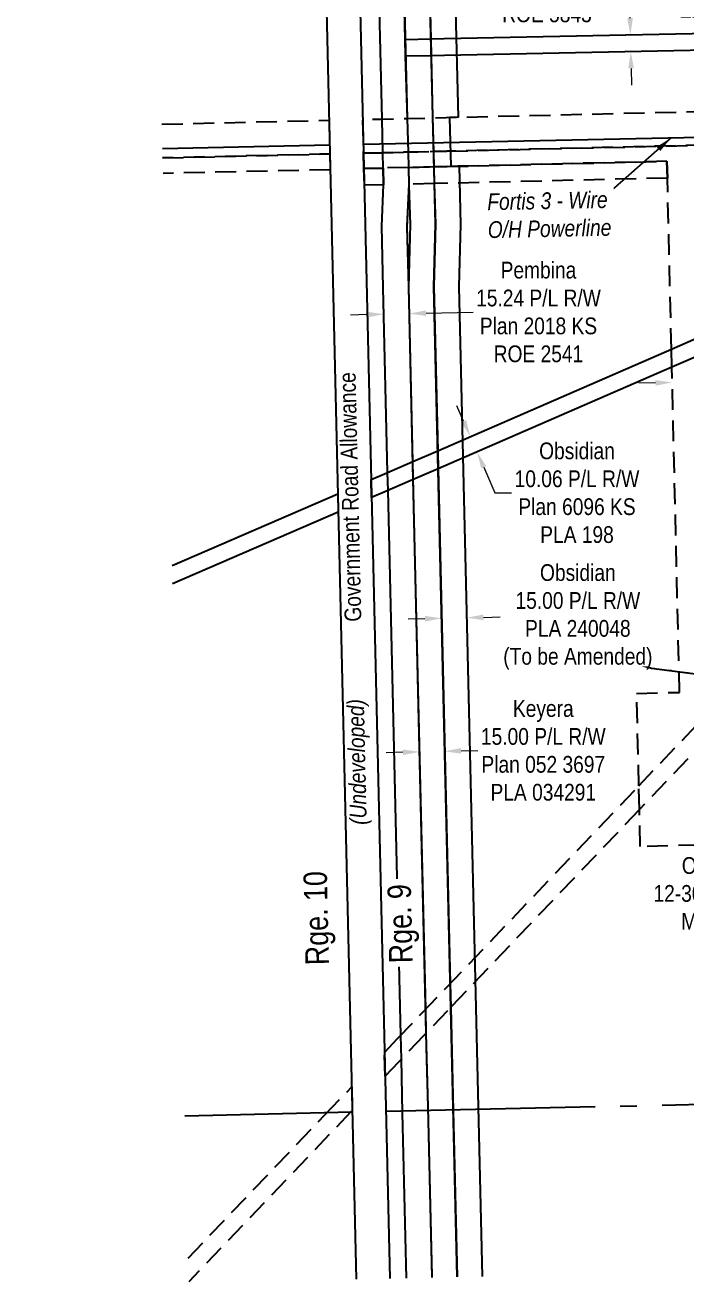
# Model space of a CAD drawing. Extents: x 610284 to 614883, y 5902184 to 5905806.
# Drawn here: x 611995 to 612389, y 5902184 to 5902935 of the extents above; entities that cross this region are included whole.
import ezdxf
from ezdxf.enums import TextEntityAlignment as Align

# ---------------------------------------------------------------- set-up
doc = ezdxf.new("R2010")
doc.units = 0
doc.header["$LTSCALE"] = 5
doc.header["$PDSIZE"] = 0.5
for name, pattern in [('foc-ACCESSROAD', [3.75, 2.5, -1.25]), ('foc-FLOWLINE', [3.75, 2.5, -1.25]), ('foc-QUARTERLINE', [33, 25, -3, 2, -3]), ('foc-WHEELTRACKS', [2, 0.4, -1.6])]:
    doc.linetypes.add(name, pattern=pattern)
doc.layers.get('Defpoints').update_dxf_attribs({"color": 9})
for name, color, linetype in [('AS-POWER', 104, 'foc-POWER'), ('C-AR', 13, 'foc-ACCESSROAD'), ('C-RW', 13, 'Continuous'), ('C-WS', 13, 'foc-ACCESSROAD'), ('D-TXT', 6, 'Continuous'), ('F-EZE', 190, 'foc-FLOWLINE'), ('F-RW', 190, 'Continuous'), ('L-BD', 7, 'Continuous'), ('L-ROAD-T', 7, 'Continuous'), ('L-SEC', 7, 'Continuous'), ('L-SECQ', 8, 'foc-QUARTERLINE'), ('T-WATER-P3', 160, 'foc-WHEELTRACKS')]:
    doc.layers.add(name, color=color, linetype=linetype)
for name, color, linetype, lineweight in [('C-AR-T', 13, 'Continuous', 9), ('C-RW-T', 13, 'Continuous', 9), ('C-WS-T', 13, 'Continuous', 9), ('F-EZE-T', 190, 'Continuous', 9), ('F-RW-T', 190, 'Continuous', 9), ('T-TEXT', 48, 'Continuous', 18)]:
    doc.layers.add(name, color=color, linetype=linetype, lineweight=lineweight)
doc.styles.add('80CG', font='ARIALN.TTF', dxfattribs={"height": 10})
doc.styles.add('80L', font='ARIALN.TTF', dxfattribs={"height": 10})
doc.styles.add('80LS', font='ARIALNI.TTF', dxfattribs={"height": 10})
doc.styles.add('foc-LtypeFont', font='ARIALN.TTF', dxfattribs={"height": 7.35})
doc.linetypes.add('foc-POWER', pattern='A,6,-1,["P",foc-LtypeFont,S=0.2,R=0,X=-0.625,Y=-0.75],-1.24,4', length=12.24)
doc.linetypes.add('foc-TOPO-flowdirection-NOLINE', pattern='A,0,[">",foc-LtypeFont,S=0.3,R=0,X=0,Y=-0.945],-20,[">",foc-LtypeFont,S=0.3,R=0,X=0,Y=-0.945],0', length=20)
doc.dimstyles.new('Compass 5 000', dxfattribs={"dimscale": 5, "dimtxt": 9, "dimasz": 2, "dimexe": 0.2, "dimexo": 0.0625, "dimgap": 0.5, "dimtad": 0, "dimtih": 1, "dimtoh": 1, "dimzin": 0, "dimdsep": 46, "dimtxsty": '80CG', "dimcen": 0.1, "dimse1": 1, "dimse2": 1, "dimclrd": 256, "dimclrt": 256, "dimaunit": 1, "dimadec": 4, "dimazin": 0, "dimtfac": 0.06, "dimtofl": 0, "dimtmove": 0, "dimatfit": 1, "dimfxl": 0.2, "dimtolj": 1, "dimtzin": 0, "dimlwd": -1, "dimarcsym": 0})

# ---------------------------------------------------------------- blocks, each defined once
blk = doc.blocks.new('*D450')
at = {"layer": 'C-AR-T', "transparency": 16777216}
for p, q in [((612411.37, 5902721.85), (612456.98, 5902722.93)), ((612371.24, 5902720.9), (612361.24, 5902720.66))]:
    blk.add_line(p, q, dxfattribs=at)
for points in [[(612411.33, 5902723.52), (612411.41, 5902720.18), (612401.37, 5902721.61)], [(612371.2, 5902722.57), (612371.28, 5902719.23), (612381.24, 5902721.14)]]:
    blk.add_solid(points, dxfattribs=at)
at = {"layer": 'C-AR-T', "transparency": 16777216, "insert": (612484.72, 5902722.93), "char_height": 10, "attachment_point": 5, "style": '80CG'}
blk.add_mtext('\\A1;Obsidian\\P20.12 A/R\\PMSL 719', dxfattribs=at)
blk = doc.blocks.new('*D455')
at = {"layer": 'C-RW-T', "transparency": 16777216}
for p, q in [((612256.66, 5902698.03), (612252.68, 5902707.2)), ((612268.65, 5902670.46), (612275.28, 5902655.22)), ((612275.28, 5902655.22), (612285.28, 5902655.22))]:
    blk.add_line(p, q, dxfattribs=at)
for points in [[(612258.19, 5902698.69), (612255.13, 5902697.36), (612260.65, 5902688.86)], [(612270.18, 5902671.12), (612267.12, 5902669.8), (612264.66, 5902679.63)]]:
    blk.add_solid(points, dxfattribs=at)
at = {"layer": 'C-RW-T', "transparency": 16777216, "insert": (612324.36, 5902655.22), "char_height": 10, "attachment_point": 5, "style": '80CG'}
blk.add_mtext('\\A1;Obsidian\\P10.06 P/L R/W\\PPlan 6096 KS\\PPLA 198', dxfattribs=at)
blk = doc.blocks.new('*D458')
at = {"layer": 'F-EZE-T', "transparency": 16777216}
for p, q in [((612471.99, 5902969.01), (612461.99, 5902969.01)), ((612474.43, 5902865.51), (612471.99, 5902969.01)), ((612475.14, 5902835.51), (612475.38, 5902825.51))]:
    blk.add_line(p, q, dxfattribs=at)
for points in [[(612476.1, 5902865.55), (612472.77, 5902865.47), (612474.67, 5902855.52)], [(612476.81, 5902835.55), (612473.48, 5902835.47), (612474.91, 5902845.51)]]:
    blk.add_solid(points, dxfattribs=at)
at = {"layer": 'F-EZE-T', "transparency": 16777216, "insert": (612417.19, 5902969.01), "char_height": 10, "attachment_point": 5, "style": '80CG'}
blk.add_mtext('\\A1;Fortis\\P10.00 Vegetation \\PControl R/W\\PEZE 870409', dxfattribs=at)
blk = doc.blocks.new('*D461')
at = {"layer": 'F-RW-T', "transparency": 16777216}
for p, q in [((612355.51, 5902966.26), (612345.51, 5902966.26)), ((612356.07, 5902938.79), (612355.51, 5902966.26)), ((612356.68, 5902908.74), (612356.88, 5902898.74))]:
    blk.add_line(p, q, dxfattribs=at)
for points in [[(612357.73, 5902938.82), (612354.4, 5902938.76), (612356.27, 5902928.79)], [(612358.34, 5902908.77), (612355.01, 5902908.7), (612356.48, 5902918.73)]]:
    blk.add_solid(points, dxfattribs=at)
at = {"layer": 'F-RW-T', "transparency": 16777216, "insert": (612306.42, 5902966.26), "char_height": 10, "attachment_point": 5, "style": '80CG'}
blk.add_mtext('\\A1;Pembina\\P10.06 P/L R/W\\PPlan 5046 KS\\PROE 5843', dxfattribs=at)
blk = doc.blocks.new('*D462')
at = {"layer": 'F-RW-T', "transparency": 16777216}
for p, q in [((612220.39, 5902500.23), (612210.39, 5902499.99)), ((612255.14, 5902501.06), (612265.14, 5902501.3))]:
    blk.add_line(p, q, dxfattribs=at)
for points in [[(612220.35, 5902501.9), (612220.43, 5902498.57), (612230.39, 5902500.47)], [(612255.1, 5902502.73), (612255.18, 5902499.4), (612245.15, 5902500.82)]]:
    blk.add_solid(points, dxfattribs=at)
at = {"layer": 'F-RW-T', "transparency": 16777216, "insert": (612304.23, 5902501.3), "char_height": 10, "attachment_point": 5, "style": '80CG'}
blk.add_mtext('\\A1;Keyera\\P15.00 P/L R/W\\PPlan 052 3697\\PPLA 034291', dxfattribs=at)
blk = doc.blocks.new('*D464')
at = {"layer": 'C-RW-T', "transparency": 16777216}
for p, q in [((612268.49, 5902580.84), (612278.49, 5902581.08)), ((612233.51, 5902580.02), (612223.51, 5902579.79))]:
    blk.add_line(p, q, dxfattribs=at)
for points in [[(612233.47, 5902581.69), (612233.55, 5902578.35), (612243.51, 5902580.26)], [(612268.45, 5902582.51), (612268.53, 5902579.18), (612258.49, 5902580.61)]]:
    blk.add_solid(points, dxfattribs=at)
at = {"layer": 'C-RW-T', "transparency": 16777216, "insert": (612324.87, 5902581.08), "char_height": 10, "attachment_point": 5, "style": '80CG', "bg_fill": 3, "box_fill_scale": 1.1, "bg_fill_color": 256, "bg_fill_true_color": 13158600, "bg_fill_transparency": 0}
blk.add_mtext('\\A1;Obsidian\\P15.00 P/L R/W\\PPLA 240048\\P(To be Amended)', dxfattribs=at)
blk = doc.blocks.new('*D470')
at = {"layer": 'F-RW-T', "transparency": 16777216}
for p, q in [((612199, 5902761.68), (612189, 5902761.44)), ((612234.22, 5902762.52), (612262.27, 5902763.19))]:
    blk.add_line(p, q, dxfattribs=at)
for points in [[(612198.96, 5902763.35), (612199.04, 5902760.01), (612209, 5902761.92)], [(612234.18, 5902764.19), (612234.26, 5902760.86), (612224.23, 5902762.28)]]:
    blk.add_solid(points, dxfattribs=at)
at = {"layer": 'F-RW-T', "transparency": 16777216, "insert": (612301.35, 5902763.19), "char_height": 10, "attachment_point": 5, "style": '80CG', "bg_fill": 3, "box_fill_scale": 1.1, "bg_fill_color": 256, "bg_fill_true_color": 13158600, "bg_fill_transparency": 0}
blk.add_mtext('\\A1;Pembina\\P15.24 P/L R/W\\PPlan 2018 KS\\PROE 2541', dxfattribs=at)
blk = doc.blocks.new('*D542')
at = {"layer": 'C-RW-T', "transparency": 16777216}
for p, q in [((611837.12, 5903233.6), (611844.74, 5903240.07)), ((611783.47, 5903188.11), (611752.77, 5903162.07)), ((611752.77, 5903162.07), (611742.77, 5903162.07))]:
    blk.add_line(p, q, dxfattribs=at)
for points in [[(611836.04, 5903234.87), (611838.2, 5903232.33), (611829.49, 5903227.13)], [(611782.39, 5903189.38), (611784.55, 5903186.84), (611791.1, 5903194.57)]]:
    blk.add_solid(points, dxfattribs=at)
at = {"layer": 'Defpoints', "color": 0, "transparency": 16777216}
for p in [(611791.1, 5903194.57), (612149.2, 5902850.11), (612110.8, 5902817.55)]:
    blk.add_point(p, dxfattribs=at)
at = {"layer": 'C-RW-T', "transparency": 16777216, "insert": (611703.68, 5903162.07), "char_height": 10, "attachment_point": 5, "style": '80CG', "bg_fill": 3, "box_fill_scale": 1.1, "bg_fill_color": 256, "bg_fill_true_color": 13158600, "bg_fill_transparency": 0}
blk.add_mtext('\\A1;Obsidian\\P10.06 P/L R/W\\PROE 8223', dxfattribs=at)

msp = doc.modelspace()

# ---------------------------------------------------------------- linework, layer by layer
at = {"layer": 'AS-POWER', "flags": 128}
for points in [[(612196.783, 5902863.446), (612742.371, 5902874.748), (612829.32, 5902876.18)], [(612076.738, 5902860.959), (612176.678, 5902863.029)]]:
    msp.add_lwpolyline(points, dxfattribs=at)
at = {"layer": 'C-AR', "flags": 128}
msp.add_lwpolyline([(612208.402, 5902858.375), (612196.908, 5902858.104), (612196.439, 5902878.237), (612207.91, 5902878.508), (612222.9, 5902878.862), (612236.15, 5902879.175), (612246.158, 5902879.411), (612657.338, 5902889.126), (612657.749, 5902868.992), (612398.033, 5902862.855), (612246.656, 5902859.279), (612236.649, 5902859.043), (612223.392, 5902858.73), (612208.402, 5902858.375)], close=True, dxfattribs=at)
at = {"layer": 'C-AR'}
for points in [[(612076.401, 5902875.4), (612176.335, 5902877.762), (612176.804, 5902857.629), (612076.87, 5902855.267)], [(612092.177, 5902198.135), (612173.838, 5902283.729), (612189.784, 5902300.392), (612190.073, 5902285.43), (612189.362, 5902285.414), (612092.509, 5902183.896)]]:
    msp.add_lwpolyline(points, dxfattribs=at)
msp.add_lwpolyline([(612217.773, 5902315.19), (612209.751, 5902306.745), (612209.419, 5902320.986), (612217.433, 5902329.422), (612232.301, 5902345.006), (612246.713, 5902360.111), (612361.298, 5902480.214), (612415.218, 5902536.73), (612670.477, 5902804.28), (612689.599, 5902824.322), (612716.034, 5902852.03), (612730.256, 5902852.35), (612689.75, 5902809.893), (612670.797, 5902790.027), (612586.502, 5902701.674), (612429.457, 5902537.066), (612361.634, 5902465.978), (612247.053, 5902345.88), (612232.641, 5902330.774), (612217.773, 5902315.19)], close=True, dxfattribs=at)
at = {"layer": 'C-RW'}
for points in [[(612400.962, 5902738.896), (612381.022, 5902730.226), (612249.247, 5902672.928), (612241.406, 5902669.519), (612224.723, 5902662.357), (612209.64, 5902655.801), (612201.7, 5902652.35), (612201.447, 5902663.207), (612209.381, 5902666.654), (612226.302, 5902674), (612241.15, 5902680.376), (612248.987, 5902683.783), (612380.766, 5902741.083), (612400.706, 5902749.753)], [(612082.543, 5902611.727), (612181.535, 5902654.543), (612181.787, 5902643.692), (612082.796, 5902600.877)]]:
    msp.add_lwpolyline(points, dxfattribs=at)
at = {"layer": 'C-WS'}
for points in [[(612453.656, 5902446.087), (612362.155, 5902443.925), (612361.634, 5902465.978), (612361.298, 5902480.214), (612359.994, 5902535.425), (612385.611, 5902536.031), (612381.022, 5902730.226), (612380.766, 5902741.083), (612378.352, 5902843.228), (612378.116, 5902853.235), (612246.882, 5902850.134), (612238.824, 5902849.943), (612223.615, 5902849.584), (612208.625, 5902849.23), (612197.121, 5902848.958), (612196.908, 5902858.104), (612208.402, 5902858.375), (612223.392, 5902858.73), (612236.649, 5902859.043), (612246.656, 5902859.279), (612398.033, 5902862.855)], [(612076.87, 5902855.267), (612176.804, 5902857.629), (612177.025, 5902848.154), (612077.085, 5902846.049)]]:
    msp.add_lwpolyline(points, dxfattribs=at)
at = {"layer": 'F-EZE'}
for points in [[(612239.068, 5902839.937), (612224.099, 5902839.584), (612223.855, 5902849.59), (612238.824, 5902849.943), (612246.882, 5902850.134), (612378.116, 5902853.235), (612378.352, 5902843.228), (612247.129, 5902840.127), (612239.068, 5902839.937)], [(612208.869, 5902839.224), (612197.354, 5902838.952), (612197.121, 5902848.958), (612208.625, 5902849.23), (612208.869, 5902839.224)]]:
    msp.add_lwpolyline(points, close=True, dxfattribs=at)
at = {"layer": 'F-RW'}
for points in [[(612222.544, 5902186.126), (612220.219, 5902284.932), (612219.465, 5902316.964), (612219.13, 5902331.2), (612211.473, 5902656.597), (612211.218, 5902667.453), (612208.623, 5902777.743), (612207.723, 5902814.437), (612208.869, 5902839.224), (612208.625, 5902849.23), (612208.402, 5902858.375), (612207.91, 5902878.508), (612202.734, 5903090.522), (612198.104, 5903280.158), (612197.86, 5903290.166), (612197.56, 5903302.434), (612197.42, 5903308.171), (612197.229, 5903316.02), (612195.412, 5903390.435), (612240.238, 5903435.968), (612239.886, 5903451.904), (612235.251, 5903661.771), (612230.034, 5903897.997), (612227.893, 5903994.947)], [(612237.773, 5902186.484), (612235.372, 5902288.535), (612234.708, 5902316.752), (612234.336, 5902332.551), (612226.733, 5902655.682), (612226.302, 5902674), (612223.853, 5902778.101), (612222.948, 5902813.88), (612224.112, 5902839.057), (612223.854, 5902849.602), (612223.631, 5902858.747), (612223.14, 5902878.879), (612217.964, 5903090.894), (612213.334, 5903280.53), (612213.09, 5903290.537), (612212.79, 5903302.806), (612212.65, 5903308.543), (612212.458, 5903316.392), (612210.799, 5903384.35), (612255.61, 5903429.868), (612255.116, 5903452.24), (612250.481, 5903662.108), (612245.264, 5903898.333), (612243.125, 5903995.18)], [(612237.773, 5902186.484), (612235.372, 5902288.535), (612234.708, 5902316.752), (612234.336, 5902332.551), (612226.733, 5902655.682), (612226.558, 5902663.143), (612223.853, 5902778.101), (612224.863, 5902815.598), (612224.112, 5902839.057), (612223.854, 5902849.602), (612223.631, 5902858.747), (612223.14, 5902878.879), (612217.964, 5903090.894), (612213.334, 5903280.53), (612213.09, 5903290.537), (612212.79, 5903302.806), (612212.65, 5903308.543), (612212.458, 5903316.392), (612210.799, 5903384.35), (612255.61, 5903429.868), (612255.116, 5903452.24), (612250.481, 5903662.108), (612245.264, 5903898.333), (612243.125, 5903995.18)], [(612237.773, 5902187.233), (612235.372, 5902288.535), (612234.336, 5902332.551), (612234.001, 5902346.789), (612226.558, 5902663.143), (612226.302, 5902674), (612223.853, 5902778.101), (612222.962, 5902814.426), (612224.099, 5902839.584), (612223.855, 5902849.59), (612223.631, 5902858.735), (612223.14, 5902878.868), (612221.995, 5902915.956), (612221.747, 5902926.103), (612217.965, 5903090.852)], [(612232.938, 5903091.171), (612236.96, 5902926.333), (612237.205, 5902916.275), (612238.109, 5902879.221), (612238.601, 5902859.089), (612238.824, 5902849.943), (612239.068, 5902839.937), (612239.863, 5902815.62), (612238.843, 5902778.454), (612241.15, 5902680.376), (612241.406, 5902669.519), (612241.797, 5902652.887), (612248.639, 5902362.13), (612248.974, 5902347.893), (612250.428, 5902286.104), (612252.764, 5902186.837)]]:
    msp.add_lwpolyline(points, dxfattribs=at)
msp.add_lwpolyline([(612221.747, 5902926.103), (612236.96, 5902926.333), (612244.99, 5902926.532), (612620.108, 5902934.149), (612656.902, 5902910.438), (612662.769, 5902906.656), (612665.117, 5902905.143), (612672.788, 5902905.405), (612704.285, 5902906.477), (612704.626, 5902896.423), (612672.394, 5902895.326), (612662.313, 5902894.983), (612657.15, 5902898.31), (612617.227, 5902924.037), (612245.24, 5902916.474), (612237.205, 5902916.275), (612221.995, 5902915.956), (612221.747, 5902926.103)], close=True, dxfattribs=at)
at = {"layer": 'L-SEC'}
msp.add_line((612171.395, 5903089.845), (612192.393, 5902185.526), dxfattribs=at)
at = {"layer": 'L-SECQ'}
for p, q in [((612210.178, 5902285.868), (612977.663, 5902302.643)), ((612090.198, 5902283.097), (612190.073, 5902285.43))]:
    msp.add_line(p, q, dxfattribs=at)
at = {"layer": 'T-WATER-P3', "flags": 128}
msp.add_lwpolyline([(612332.754, 5902565.6), (612339.005, 5902559.28), (612368.925, 5902550.551), (612422.896, 5902543.524), (612453.197, 5902532.355), (612478.639, 5902518.106), (612534.448, 5902471.837), (612573.907, 5902448.898), (612616.314, 5902429.258), (612677.797, 5902408.119), (612690.139, 5902400.188), (612700.892, 5902389.917), (612767.318, 5902308.419), (612779.491, 5902299.413), (612794.901, 5902294.725), (612814.559, 5902294.601), (612830.365, 5902299.089), (612851.026, 5902299.928), (612867.208, 5902295.604), (612981.81, 5902222.517), (613010.467, 5902208.415), (613027.95, 5902205.055), (613043.025, 5902204.653)], dxfattribs=at)
at = {"layer": 'T-WATER-P3', "linetype": 'foc-TOPO-flowdirection-NOLINE', "flags": 128}
msp.add_lwpolyline([(612332.754, 5902565.6), (612339.005, 5902559.28), (612368.925, 5902550.551), (612422.896, 5902543.524), (612453.197, 5902532.355), (612478.639, 5902518.106), (612534.448, 5902471.837), (612573.907, 5902448.898), (612616.314, 5902429.258), (612677.797, 5902408.119), (612690.139, 5902400.188), (612700.892, 5902389.917), (612767.318, 5902308.419), (612779.491, 5902299.413), (612794.901, 5902294.725), (612814.559, 5902294.601), (612830.365, 5902299.089), (612851.026, 5902299.928), (612867.208, 5902295.604), (612981.81, 5902222.517), (613010.467, 5902208.415), (613027.95, 5902205.055), (613043.025, 5902204.653)], dxfattribs=at)

# ---------------------------------------------------------------- texts
at = {"layer": 'C-WS-T', "insert": (612369.344, 5902437.607), "char_height": 10.00384, "attachment_point": 1, "style": '80L'}
msp.add_mtext_dynamic_manual_height_columns('\\pi17.603;Obsidian\\P\\pi0.67936;12-30 (Surface)\\P\\pi17.279;MSL 719', width=79.05568, gutter_width=50.038, heights=[0], dxfattribs=at)
at = {"layer": 'D-TXT', "color": 3, "insert": (612162.189, 5902372.891), "char_height": 14.0054, "attachment_point": 1, "rotation": 91.303908, "style": '80L'}
msp.add_mtext_dynamic_manual_height_columns('Rge. 10', width=73.81195, gutter_width=47.537, heights=[0], dxfattribs=at)
at = {"layer": 'L-ROAD-T', "style": '80L'}
msp.add_text('Government Road Allowance', height=10.00384, rotation=91.357997, dxfattribs=at).set_placement((612188.833, 5902652.721), align=Align.MIDDLE_CENTER)
at = {"layer": 'T-TEXT', "style": '80LS'}
msp.add_text('(Undeveloped)', height=10.00384, rotation=91.357997, dxfattribs=at).set_placement((612192.914, 5902494.43), align=Align.MIDDLE_CENTER)

# ---------------------------------------------------------------- dimensions: what is measured, and where the dimension line sits
at = {"layer": 'C-AR-T'}
dim = msp.add_linear_dim(base=(612381.237, 5902721.137), p1=(612404.65, 5902582.796), p2=(612384.517, 5902582.32), angle=181.353499, text='Obsidian\\P20.12 A/R\\PMSL 719', dimstyle='Compass 5 000', dxfattribs=at)
dim.commit()
dim.dimension.update_dxf_attribs({"geometry": '*D450', "text_midpoint": (612484.719, 5902722.927), "dimtype": 161})
at = {"layer": 'C-RW-T'}
dim = msp.add_linear_dim(base=(612264.662, 5902679.63), p1=(612319.246, 5902714.333), p2=(612323.257, 5902705.108), angle=293.500043, text='Obsidian\\P10.06 P/L R/W\\PPlan 6096 KS\\PPLA 198', dimstyle='Compass 5 000', dxfattribs=at)
dim.commit()
dim.dimension.update_dxf_attribs({"geometry": '*D455', "text_midpoint": (612324.362, 5902655.218), "dimtype": 161})
at = {"layer": 'F-EZE-T'}
dim = msp.add_linear_dim(base=(612474.907, 5902845.509), p1=(612272.909, 5902850.749), p2=(612273.145, 5902840.742), angle=271.353595, text='Fortis\\P10.00 Vegetation \\PControl R/W\\PEZE 870409', dimstyle='Compass 5 000', dxfattribs=at)
dim.commit()
dim.dimension.update_dxf_attribs({"geometry": '*D458', "text_midpoint": (612417.186, 5902969.007), "dimtype": 161})
at = {"layer": 'F-RW-T'}
dim = msp.add_linear_dim(base=(612356.271, 5902928.792), p1=(612295.532, 5902917.497), p2=(612295.328, 5902927.554), angle=91.163305, text='Pembina\\P10.06 P/L R/W\\PPlan 5046 KS\\PROE 5843', dimstyle='Compass 5 000', dxfattribs=at)
dim.commit()
dim.dimension.update_dxf_attribs({"geometry": '*D461', "text_midpoint": (612306.424, 5902966.261), "dimtype": 161})

# ---------------------------------------------------------------- leaders
at = {"layer": 'AS-POWER'}
msp.add_leader([(612380.526, 5902867.252), (612343.464, 5902834.508)], dimstyle='Compass 5 000', dxfattribs=at)

# ---------------------------------------------------------------- next in the draw order: texts
at = {"layer": 'D-TXT', "color": 3, "insert": (612212.172, 5902374.052), "char_height": 14.0054, "width": 48.33822, "attachment_point": 1, "rotation": 91.303908, "style": '80L', "bg_fill": 3, "box_fill_scale": 1.15, "bg_fill_color": 256, "bg_fill_true_color": 256, "bg_fill_transparency": 0}
msp.add_mtext('Rge. 9', dxfattribs=at)

# ---------------------------------------------------------------- next in the draw order: dimensions: what is measured, and where the dimension line sits
at = {"layer": 'C-RW-T'}
dim = msp.add_linear_dim(base=(611791.098, 5903194.574), p1=(612149.197, 5902850.109), p2=(612110.804, 5902817.552), angle=220.297218, text='Obsidian\\P10.06 P/L R/W\\PROE 8223', dimstyle='Compass 5 000', override={"dimtfill": 1}, dxfattribs=at)
dim.commit()
dim.dimension.update_dxf_attribs({"geometry": '*D542', "text_midpoint": (611703.685, 5903162.074), "dimtype": 161})

# ---------------------------------------------------------------- next in the draw order: linework, layer by layer
at = {"layer": 'C-RW', "flags": 128}
msp.add_lwpolyline([(612252.764, 5902186.837), (612238.843, 5902778.454), (612239.863, 5902815.62), (612227.258, 5903324.749), (612242.23, 5903325.073), (612253.294, 5902879.624), (612248.299, 5902879.506), (612249.013, 5902850.251), (612254.008, 5902850.369), (612254.857, 5902815.597), (612253.836, 5902778.424), (612267.748, 5902187.162)], dxfattribs=at)
at = {"layer": 'L-BD'}
msp.add_line((612191.499, 5903090.312), (612212.498, 5902185.963), dxfattribs=at)

# ---------------------------------------------------------------- next in the draw order: dimensions: what is measured, and where the dimension line sits
at = {"layer": 'F-RW-T'}
dim = msp.add_aligned_dim(p1=(612230.423, 5902498.884), p2=(612245.183, 5902499.237), distance=1.588, text='Keyera\\P15.00 P/L R/W\\PPlan 052 3697\\PPLA 034291', dimstyle='Compass 5 000', dxfattribs=at)
dim.commit()
dim.dimension.update_dxf_attribs({"geometry": '*D462', "text_midpoint": (612304.226, 5902501.302)})

# ---------------------------------------------------------------- next in the draw order: dimensions: what is measured, and where the dimension line sits
at = {"layer": 'C-RW-T'}
dim = msp.add_linear_dim(base=(612258.491, 5902580.608), p1=(612249.326, 5902332.932), p2=(612264.31, 5902333.284), angle=1.347929, text='Obsidian\\P15.00 P/L R/W\\PPLA 240048\\P(To be Amended)', dimstyle='Compass 5 000', override={"dimtfill": 1}, dxfattribs=at)
dim.commit()
dim.dimension.update_dxf_attribs({"geometry": '*D464', "text_midpoint": (612324.866, 5902581.079), "dimtype": 161})

# ---------------------------------------------------------------- next in the draw order: dimensions: what is measured, and where the dimension line sits
at = {"layer": 'F-RW-T'}
dim = msp.add_linear_dim(base=(612224.226, 5902762.283), p1=(612218.644, 5902357.847), p2=(612233.875, 5902358.211), angle=1.367915, text='Pembina\\P15.24 P/L R/W\\PPlan 2018 KS\\PROE 2541', dimstyle='Compass 5 000', override={"dimtfill": 1}, dxfattribs=at)
dim.commit()
dim.dimension.update_dxf_attribs({"geometry": '*D470', "text_midpoint": (612301.352, 5902763.192), "dimtype": 161})

# ---------------------------------------------------------------- next in the draw order: texts
at = {"layer": 'AS-POWER', "insert": (612270.674, 5902834.041), "char_height": 9.99616, "attachment_point": 1, "rotation": 1.079243, "style": '80L', "bg_fill": 3, "box_fill_scale": 1.2, "bg_fill_color": 256, "bg_fill_transparency": 0}
msp.add_mtext_dynamic_manual_height_columns('{\\fArial Narrow|b0|i1|c0|p34;Fortis 3 - Wire\\PO/H Powerline}', width=73.63241, gutter_width=50, heights=[0], dxfattribs=at)

doc.saveas('drawing.dxf')
